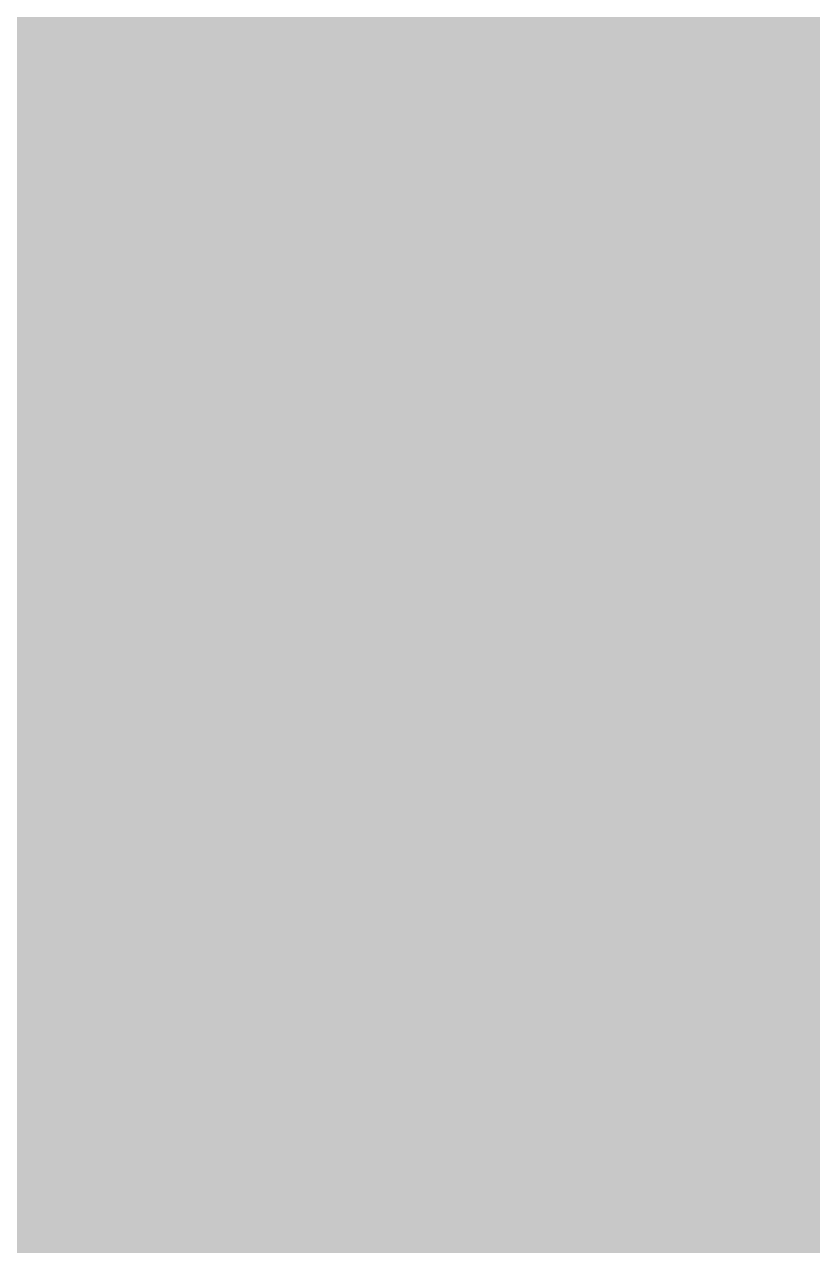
# Model space of a CAD drawing. Header units: inches. Extents: x -2 to 343, y -53 to 63.
# Drawn here: x 38.376 to 39.351, y -4.285 to -2.775 of the extents above; entities that cross this region are included whole.
import ezdxf

# ---------------------------------------------------------------- set-up
doc = ezdxf.new("R2010")
doc.units = ezdxf.units.IN
for name, color, linetype in [('Board Outline', 216, 'Continuous'), ('Bottom Layer', 5, 'Continuous'), ('Bottom Overlay', 54, 'Continuous'), ('Bottom Solder', 6, 'Continuous'), ('Drill Drawing', 1, 'Continuous'), ('Top Layer', 1, 'Continuous'), ('Top Overlay', 2, 'Continuous'), ('Top Solder', 216, 'Continuous'), ('Via Holes', 16, 'Continuous')]:
    doc.layers.add(name, color=color, linetype=linetype)

# ---------------------------------------------------------------- blocks, each defined once
blk = doc.blocks.new('R___0805_30')
at = {"layer": 'Top Solder'}
blk.add_hatch(color=216, dxfattribs=at).paths.add_polyline_path([(0.4064, 0.7366), (1.6256, 0.7366), (1.6256, -0.7366), (0.4064, -0.7366)])
at = {"layer": 'Top Overlay'}
for points in [[(1.6256, -0.7366, 0.127, 0.127, 0), (1.6256, 0.7366, 0.127, 0.127, 0)], [(-1.6256, -0.7366, 0.127, 0.127, 0), (1.6256, -0.7366, 0.127, 0.127, 0)]]:
    blk.add_lwpolyline(points, format="xyseb", dxfattribs=at)
blk.add_lwpolyline([(1.59385, -0.7366, 0.0635, 0.0635, 1), (1.65735, -0.7366, 0.0635, 0.0635, 1)], format="xyseb", close=True, dxfattribs=at)
blk.add_lwpolyline([(1.59385, -0.7366, 0.0635, 0.0635, 1), (1.65735, -0.7366, 0.0635, 0.0635, 1)], format="xyseb", close=True, dxfattribs=at)
blk = doc.blocks.new('C___0805_B_79')
at = {"layer": 'Bottom Solder'}
blk.add_hatch(color=6, dxfattribs=at).paths.add_polyline_path([(-1.594, 0.832), (-0.438, 0.832), (-0.438, -0.832), (-1.594, -0.832)])
at = {"layer": 'Bottom Overlay'}
blk.add_lwpolyline([(-0.6096, -0.8636, 0.127, 0.127, 0), (-1.6256, -0.8636, 0.127, 0.127, 0)], format="xyseb", dxfattribs=at)
blk.add_lwpolyline([(-0.6413, -0.8636, 0.0635, 0.0635, 1), (-0.5778, -0.8636, 0.0635, 0.0635, 1)], format="xyseb", close=True, dxfattribs=at)

msp = doc.modelspace()

# ---------------------------------------------------------------- hatches: boundary and pattern name
at = {"layer": 'Bottom Layer'}
h = msp.add_hatch(color=5, dxfattribs=at)
h.paths.add_polyline_path([(39.37, 6.4008), (39.37, -9.7028), (32.7406, -9.7028), (28.186, -5.1482), (28.186, -3.618), (30.4292, -3.618), (30.4292, -4.693), (31.3077, -5.5715), (34.0453, -5.5715), (34.0453, -5.08), (34.0453, 6.0706), (34.4263, 6.4516), (39.3192, 6.4516)])
h.paths.add_polyline_path([(37.587, -3.3432), (36.1663, -3.3432), (36.1663, -3.5793), (36.1663, -5.8166), (35.3372, -5.8166), (35.3372, -7.9789), (37.587, -7.9789)], flags=0)
h = msp.add_hatch(color=5, dxfattribs=at)
edge = h.paths.add_edge_path()
edge.add_arc((38.8713, -3.8909), 0.3, 0, 360)
at = {"layer": 'Top Layer'}
msp.add_hatch(color=1, dxfattribs=at).paths.add_polyline_path([(39.3445, -7.1225), (39.1041, -7.3629), (37.4973, -7.3629), (37.3727, -7.2368), (37.3727, -6.6674), (37.3781, -6.6399), (37.3727, -6.6124), (37.3727, -6.043), (37.3727, -6.043), (37.3727, -6.0068), (37.3727, -6.0068), (37.3727, -5.8652), (37.3727, -5.4374), (37.3781, -5.4099), (37.3727, -5.3824), (37.3727, -4.813), (37.1241, -4.813), (37.1241, -4.2458), (37.2228, -4.1471), (37.2917, -3.9809), (37.2917, -3.8009), (37.2228, -3.6346), (37.0955, -3.5073), (36.9292, -3.4385), (36.7493, -3.4385), (36.583, -3.5073), (36.4557, -3.6346), (36.3869, -3.8009), (36.3869, -3.9809), (36.4557, -4.1471), (36.5544, -4.2458), (36.5544, -4.813), (36.3059, -4.813), (36.3059, -5.5505), (35.4362, -5.5505), (35.4362, -5.043), (35.3762, -5.043), (35.3762, -3.4496), (35.3565, -3.3505), (35.3004, -3.2665), (35.2126, -3.1787), (35.2807, -3.0145), (39.3445, -3.0145)])
h = msp.add_hatch(color=1, dxfattribs=at)
edge = h.paths.add_edge_path()
edge.add_arc((38.8713, -3.8909), 0.3, 0, 360)
at = {"layer": 'Via Holes'}
h = msp.add_hatch(color=7, dxfattribs=at)
edge = h.paths.add_edge_path()
edge.add_arc((38.8713, -3.8909), 0.15, 0, 360)

# ---------------------------------------------------------------- linework, layer by layer
at = {"layer": 'Board Outline'}
msp.add_lwpolyline([(49.772, 6.3476, 0.254, 0.254, -0.6504), (32.1175, -53.0547, 0.254, 0.254, 0)], format="xyseb", dxfattribs=at)
at = {"layer": 'Drill Drawing'}
for points in [[(38.6173, -3.6369, 0.0508, 0.0508, 0), (38.8713, -3.7639, 0.0508, 0.0508, 0)], [(38.6173, -3.6369, 0.0508, 0.0508, 0), (38.7443, -3.8909, 0.0508, 0.0508, 0)], [(38.8713, -3.7639, 0.0508, 0.0508, 0), (39.1253, -3.6369, 0.0508, 0.0508, 0)], [(38.9983, -3.8909, 0.0508, 0.0508, 0), (39.1253, -3.6369, 0.0508, 0.0508, 0)], [(38.6173, -4.1449, 0.0508, 0.0508, 0), (38.7443, -3.8909, 0.0508, 0.0508, 0)], [(38.9983, -3.8909, 0.0508, 0.0508, 0), (39.1253, -4.1449, 0.0508, 0.0508, 0)], [(38.6173, -4.1449, 0.0508, 0.0508, 0), (38.8713, -4.0179, 0.0508, 0.0508, 0)], [(38.8713, -4.0179, 0.0508, 0.0508, 0), (39.1253, -4.1449, 0.0508, 0.0508, 0)]]:
    msp.add_lwpolyline(points, format="xyseb", dxfattribs=at)
for points in [[(38.6046, -3.6369, 0.0254, 0.0254, 1), (38.63, -3.6369, 0.0254, 0.0254, 1)], [(38.6046, -3.6369, 0.0254, 0.0254, 1), (38.63, -3.6369, 0.0254, 0.0254, 1)], [(39.1126, -3.6369, 0.0254, 0.0254, 1), (39.138, -3.6369, 0.0254, 0.0254, 1)], [(39.1126, -3.6369, 0.0254, 0.0254, 1), (39.138, -3.6369, 0.0254, 0.0254, 1)], [(38.8586, -3.7639, 0.0254, 0.0254, 1), (38.884, -3.7639, 0.0254, 0.0254, 1)], [(38.8586, -3.7639, 0.0254, 0.0254, 1), (38.884, -3.7639, 0.0254, 0.0254, 1)], [(38.7316, -3.8909, 0.0254, 0.0254, 1), (38.757, -3.8909, 0.0254, 0.0254, 1)], [(38.7316, -3.8909, 0.0254, 0.0254, 1), (38.757, -3.8909, 0.0254, 0.0254, 1)], [(38.9856, -3.8909, 0.0254, 0.0254, 1), (39.011, -3.8909, 0.0254, 0.0254, 1)], [(38.9856, -3.8909, 0.0254, 0.0254, 1), (39.011, -3.8909, 0.0254, 0.0254, 1)], [(38.8586, -4.0179, 0.0254, 0.0254, 1), (38.884, -4.0179, 0.0254, 0.0254, 1)], [(38.8586, -4.0179, 0.0254, 0.0254, 1), (38.884, -4.0179, 0.0254, 0.0254, 1)], [(38.6046, -4.1449, 0.0254, 0.0254, 1), (38.63, -4.1449, 0.0254, 0.0254, 1)], [(38.6046, -4.1449, 0.0254, 0.0254, 1), (38.63, -4.1449, 0.0254, 0.0254, 1)], [(39.1126, -4.1449, 0.0254, 0.0254, 1), (39.138, -4.1449, 0.0254, 0.0254, 1)], [(39.1126, -4.1449, 0.0254, 0.0254, 1), (39.138, -4.1449, 0.0254, 0.0254, 1)]]:
    msp.add_lwpolyline(points, format="xyseb", close=True, dxfattribs=at)

# ---------------------------------------------------------------- block references
msp.add_blockref('R___0805_30', (37.6013, -2.1226))
at = {"rotation": 180}
msp.add_blockref('C___0805_B_79', (37.8553, -5.0546), dxfattribs=at)

doc.saveas('drawing.dxf')
